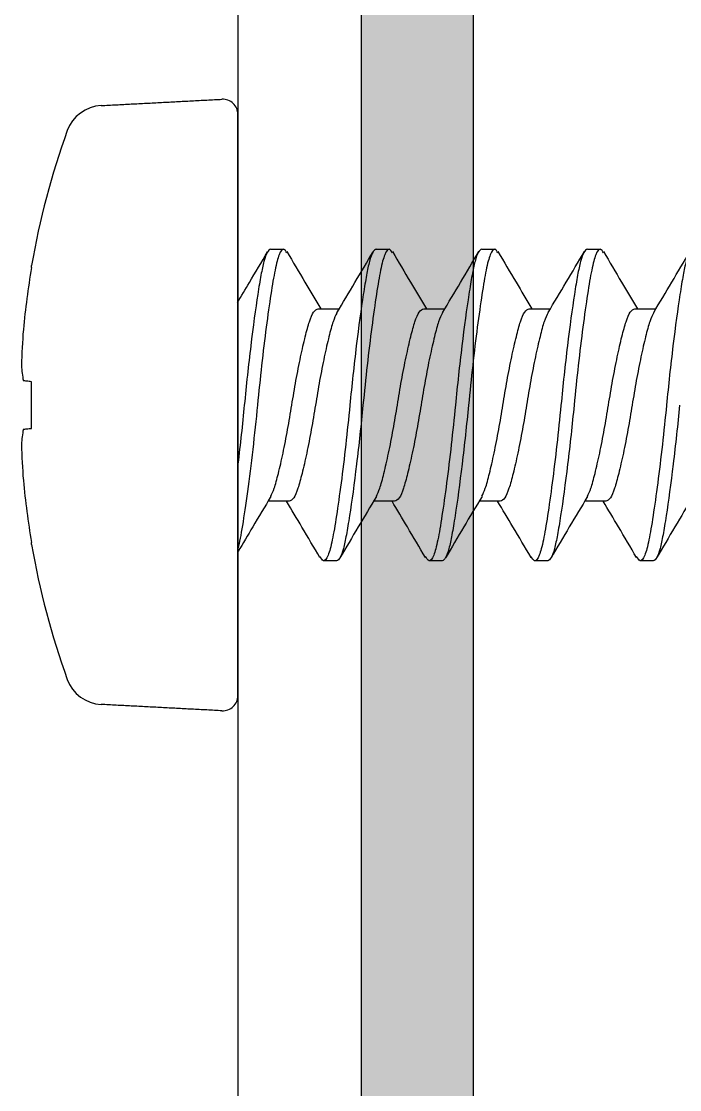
# Model space of a CAD drawing. Header units: inches. Extents: x -154 to 13, y 2 to 55.
# Drawn here: x -127.582 to -127.236, y 31.036 to 31.598 of the extents above; entities that cross this region are included whole.
import ezdxf

# ---------------------------------------------------------------- set-up
doc = ezdxf.new("R2010")
doc.units = ezdxf.units.IN
doc.header["$LTSCALE"] = 2
doc.header["$MEASUREMENT"] = 0
doc.layers.get('0').update_dxf_attribs({"linetype": 'CONTINUOUS'})
doc.layers.add('pattern', color=9, linetype='CONTINUOUS')

# ---------------------------------------------------------------- blocks, each defined once
blk = doc.blocks.new('A$C7F5B17E5')
at = {"color": 7, "lineweight": 30}
for p, q in [((0, -0.3059985900781754), (0, 0.3059985900781754)), ((-0.2172850365714112, 0.1447141449165343), (-0.2172850365714112, 0.1467837068421005)), ((-0.2172850365714112, -0.02456010607120618), (-0.2172850365714112, 0.02456292937195315)), ((-0.2172850365714112, -0.1467808835413535), (-0.2172850365714112, -0.1447113216157874))]:
    blk.add_line(p, q, dxfattribs=at)
at = {"color": 7, "lineweight": 30, "flags": 128}
for points in [[(-0.2172850365714112, 0.02456292937195315), (-0.2186369942867827, 0.02470501106394352), (-0.2199106329069593, 0.02483888868404449), (-0.2211062457618027, 0.02496455306568635), (-0.2222235395213943, 0.02508199275068534), (-0.2232625141857341, 0.02519119628082933), (-0.224223169754822, 0.02529215219790615), (-0.2251052128987112, 0.02538485133537449), (-0.225908350287483, 0.02546928681830707)], [(-0.225908350287483, -0.0254664635175601), (-0.2251052128987112, -0.02538202803462752), (-0.224223169754822, -0.0252893288971876), (-0.2232625141857341, -0.02518837298008236), (-0.2222235395213943, -0.0250791694499668), (-0.2211062457618027, -0.0249617297649678), (-0.2199106329069593, -0.02483606538332594), (-0.2186369942867827, -0.02470218776322497), (-0.2172850365714112, -0.02456010607120618)]]:
    blk.add_lwpolyline(points, dxfattribs=at)
at = {"color": 7, "lineweight": 30}
for centre, radius, start, end in [((-0.1419836664691729, 0.2753659536204651), 0.04000000000000131, 93.00000000000153, 160.2171337205841), ((-0.01600004693281676, 0.3060014116503709), 0.01600000000000011, 0, 93.00000000000153), ((0.6235890138507898, 1.411650359273153e-06), 0.853589060783586, 160.2171337205841, 170.0982627272622), ((0.6259549869404566, 3.745135545329958e-05), 0.8555612677722378, 170.2644175234565, 174.6709720479398), ((0.4989827118844232, 0.02086672188455907), 0.727258309265693, 175.3758389198771, 178.3773135000163), ((-0.09499918046796552, 0.05059096320387368), 0.1332978220649192, 183.9275134528283, 190.8630866188478), ((-0.09499918046796552, -0.05058813990312672), 0.1332978220649192, 169.1369133811522, 176.0724865471717), ((0.4989827118844232, -0.0208638985838121), 0.7272583092656941, 181.6226864999837, 184.6241610801225), ((0.6259549869404566, -3.462805470633157e-05), 0.855561267772238, 185.3290279520597, 189.7355824765435), ((0.6235890138507898, 1.411650359273153e-06), 0.8535890607835861, 189.9017372727378, 199.7828662794159), ((-0.1419836664691729, -0.2753631303197466), 0.04000000000000131, 199.7828662794159, 266.9999999999977), ((-0.01600004693281676, -0.3059985883496239), 0.01600000000000011, 266.9999999999977, 0)]:
    blk.add_arc(centre, radius, start, end, dxfattribs=at)
for points, degree in [([(-0.144077215607723, 0.3153111191657132), (-0.01683743215923528, 0.321979498798683)], 1), ([(0.03451994788926527, 0.1640014137750114), (0.04831994847049259, 0.1640014137750114)], 1), ([(0.1456400775533666, 0.1640014137750114), (0.1594400781345939, 0.1640014137750114)], 1), ([(0.2567599138875494, 0.1640014137750114), (0.2705599144687767, 0.1640014137750114)], 1), ([(0.3678800435516791, 0.1640014137750114), (0.381680044132878, 0.1640014137750114)], 1), ([(0.08452009028334828, 0.1013011755935196), (0.1066709010619604, 0.1013011755935196)], 1), ([(0.195639926617531, 0.1013011755935196), (0.2177939640255317, 0.1013011755935196)], 1), ([(0.3067600562816324, 0.1013011755935196), (0.3289187869687566, 0.1013011755935196)], 1), ([(0.4178798926158152, 0.1013011755935196), (0.4400427299221406, 0.1013011755935196)], 1), ([(0.006739953067210536, 1.411650359273153e-06), (0.004748723056167137, -0.02035933327341866), (0.002430034327204567, -0.04179643436229696), (-4.693279720413557e-08, -0.06191028799371168)], 3), ([(0.05388001757341954, -0.1012983522927726), (0.03171366030773015, -0.1012983522927726)], 1), ([(0.1649998539076023, -0.1012983522927726), (0.1428334966419129, -0.1012983522927726)], 1), ([(0.2761199835717036, -0.1012983522927726), (0.2539536263060143, -0.1012983522927726)], 1), ([(0.387239819905858, -0.1012983522927726), (0.365073755970144, -0.1012983522927726)], 1), ([(0.1038798666375556, -0.1639985904742929), (0.09007986605635665, -0.1639985904742929)], 1), ([(0.2149999963016853, -0.1639985904742929), (0.201199995720458, -0.1639985904742929)], 1), ([(0.3261198326358681, -0.1639985904742929), (0.3123198320546408, -0.1639985904742929)], 1), ([(0.4372399622999694, -0.1639985904742929), (0.4234399617187421, -0.1639985904742929)], 1), ([(-0.01683743215923528, -0.3219766754979645), (-0.144077215607723, -0.3153082958649946)], 1)]:
    blk.add_open_spline(points, degree=degree, dxfattribs=at)
for points, knots in [([(-0.0004886876879766078, 0.1079267657207907), (0.003688115914428636, 0.1148972811003972), (0.01432389521249888, 0.1326469457309685), (0.02480979235861014, 0.1504794695889728), (0.03117774649865623, 0.1613089382120592)], [0, 0, 0, 0, 0.3927125117383006, 0.9999999999999999, 0.9999999999999999, 0.9999999999999999, 0.9999999999999999]), ([(0.03451995300198973, 0.164001411650375), (0.03203874348551494, 0.1640014115730111), (0.02956501152584678, 0.1594278161610276), (0.02626540099385011, 0.1471897571600351), (0.02528510777526094, 0.1423488632855623), (0.02317827734765388, 0.1308203483002757), (0.02205062179893957, 0.1240912809575292), (0.01852337010802785, 0.1013022738572005), (0.01597788369957698, 0.08255824739207185), (0.01108177173628633, 0.04209299171033365), (0.008744801872580865, 0.0205014116054798), (0.006739953067210536, 1.411650359273153e-06)], [0, 0, 0, 0, 0.2500000000000003, 0.2500000000000003, 0.3750000000000006, 0.3750000000000006, 0.5000000000000008, 0.5000000000000008, 0.7500000000000003, 0.7500000000000003, 1, 1, 1, 1]), ([(0.05153836462440609, 0.160183192883423), (0.05046956694070559, 0.1618921341538027), (0.04778184149739673, 0.1661896405982901), (0.04341140386242159, 0.1598993113587568), (0.03906158377287738, 0.1436771276688518), (0.03470103116654855, 0.1174506414003389), (0.02980008672494705, 0.08298152871394393), (0.02489848169369679, 0.04270004972731556), (0.02197543449727846, 0.01406493332261505), (0.0205398427219734, 1.411650359273153e-06)], [0, 0, 0, 0, 0.1007062696010927, 0.2532479319888082, 0.4004708769191571, 0.5476937360385402, 0.7002353833338772, 0.8527770544573875, 1, 1, 1, 1]), ([(0.05153220469554753, 0.1615158824880751), (0.05786004985745308, 0.1507680617623492), (0.06971163452149653, 0.1306381906882876), (0.08169251199367977, 0.1106276219725686), (0.08727651177429152, 0.1013011755935196)], [0, 0, 0, 0, 0.5339239723001499, 1, 1, 1, 1]), ([(0.1040837309491849, 0.09697232226746166), (0.1104795098008822, 0.1076422489882845), (0.1233397201703212, 0.1290966340503843), (0.1360171400599768, 0.1506311314853548), (0.1423896884354861, 0.1614558598481466)], [0, 0, 0, 0, 0.4973308109248269, 1, 1, 1, 1]), ([(0.1456399546347029, 0.164001411650375), (0.1431587449821734, 0.1640014135100358), (0.14068501281875, 0.1594278195011753), (0.1373854019758198, 0.1471897615297593), (0.1364051086592895, 0.1423488678194218), (0.1342982781965532, 0.1308203532490637), (0.133170622616376, 0.1240912859966983), (0.1296433707941844, 0.1013022787748099), (0.1270978842474051, 0.08255825167732667), (0.1222017719939572, 0.04209299408192635), (0.1198648019825157, 0.02050141272961525), (0.1178599530672102, 1.411650387694863e-06)], [0, 0, 0, 0, 0.2499999999999999, 0.2499999999999999, 0.3749999999999998, 0.3749999999999998, 0.4999999999999998, 0.4999999999999998, 0.7499999999999999, 0.7499999999999999, 1, 1, 1, 1]), ([(0.162662600907737, 0.1601782062743524), (0.1615924718450117, 0.1618897020017158), (0.1589035117757192, 0.1661902521221492), (0.1545310240668698, 0.1598997598606076), (0.1501818229431819, 0.1436770048196223), (0.1458212180868372, 0.1174506588848914), (0.1409198504535709, 0.08298153642407158), (0.1360182612458232, 0.04270006772129875), (0.13309544849389, 0.01406493579877122), (0.1316599723860747, 1.411650387694863e-06)], [0, 0, 0, 0, 0.1008245538650246, 0.2533462633522516, 0.4005497356644105, 0.5477532280073536, 0.7002749224041961, 0.8527965270756613, 1, 1, 1, 1]), ([(0.1626564409789069, 0.16150911756624), (0.1689832152912345, 0.1507630052204405), (0.180833847125399, 0.1306345456340381), (0.1928127162002511, 0.1106271104983279), (0.1983963481084459, 0.1013011755935196)], [0, 0, 0, 0, 0.5338765393195261, 1, 1, 1, 1]), ([(0.215340845697483, 0.09719554635542238), (0.2217221746815028, 0.1078455848832363), (0.2345481228663004, 0.1292512893478914), (0.2472053933052507, 0.1507438525587901), (0.2535652574591722, 0.1615431621729471)], [0, 0, 0, 0, 0.4975327275666259, 1, 1, 1, 1]), ([(0.2567599525738729, 0.164001411650375), (0.2542787430930389, 0.1640014110650867), (0.251805011186832, 0.1594278152851558), (0.2485054007363203, 0.1471897560141855), (0.2475251075434244, 0.1423488620966253), (0.2454182771250544, 0.1308203470025404), (0.2442906215845824, 0.1240912796361187), (0.2407633699280893, 0.1013022725676791), (0.238217883555933, 0.08255824626836272), (0.2333217716687273, 0.04209299108843823), (0.2309848018437322, 0.02050141131068983), (0.2289799530672099, 1.411650387694863e-06)], [0, 0, 0, 0, 0.2499999999999995, 0.2499999999999995, 0.3749999999999996, 0.3749999999999996, 0.4999999999999997, 0.4999999999999997, 0.7499999999999998, 0.7499999999999998, 1, 1, 1, 1]), ([(0.2737868371910963, 0.1601729446684743), (0.2727152369503756, 0.161887137560015), (0.2700248107454399, 0.1661908968356869), (0.2656512209113089, 0.1599002192802601), (0.2613020548826626, 0.1436768697326869), (0.2569408578212631, 0.11745072282379), (0.2520400907922919, 0.082981508836113), (0.2471384385608815, 0.04270005449514258), (0.244215397488091, 0.01406493489297134), (0.2427798087202575, 1.411650387694863e-06)], [0, 0, 0, 0, 0.1009493882119062, 0.2534498118855217, 0.4006328501690255, 0.5478160142962896, 0.7003164228815963, 0.8528168552886346, 0.9999999999999999, 0.9999999999999999, 0.9999999999999999, 0.9999999999999999]), ([(0.2737809705921848, 0.1615019859819569), (0.2801066769885949, 0.1507575703261494), (0.2919562746020574, 0.1306306478712287), (0.3039330207679427, 0.1106264651709949), (0.3095161844426002, 0.1013011755935196)], [0, 0, 0, 0, 0.5338330129642694, 0.9999999999999999, 0.9999999999999999, 0.9999999999999999, 0.9999999999999999]), ([(0.3265689207812841, 0.09736724520529094), (0.332933448921608, 0.1079925896953995), (0.3457198272051016, 0.1293389756406924), (0.358352868860095, 0.1507890780938652), (0.3646977069809623, 0.1615622102862204)], [0, 0, 0, 0, 0.4977584738393815, 1, 1, 1, 1]), ([(0.3678799542065576, 0.164001411650375), (0.3653987445897258, 0.1640014130021115), (0.3629250124797068, 0.1594278186253035), (0.35962540171829, 0.1471897603838812), (0.3586451084274813, 0.1423488666305133), (0.3565382779739537, 0.1308203519513285), (0.3554106224020188, 0.1240912846752877), (0.3518833706142459, 0.1013022774852601), (0.3493378841037327, 0.08255825055361754), (0.3444417719263697, 0.04209299346003093), (0.342104801953667, 0.02050141243485371), (0.3400999530672095, 1.411650387694863e-06)], [0, 0, 0, 0, 0.2500000000000002, 0.2500000000000002, 0.3750000000000002, 0.3750000000000002, 0.5000000000000002, 0.5000000000000002, 0.7500000000000001, 0.7500000000000001, 1, 1, 1, 1]), ([(0.3849116601343212, 0.1601674080657887), (0.3838385194391094, 0.1618844389881104), (0.3811465674298802, 0.1661915767771376), (0.3767709873355614, 0.1599007075831338), (0.3724218211342816, 0.1436767519399922), (0.3680610568251552, 0.1174507476163313), (0.363160317960137, 0.08298147864785221), (0.3582581083719845, 0.04270009476387315), (0.3553353749749135, 0.01406494113258816), (0.3538999383843588, 1.411650387694863e-06)], [0, 0, 0, 0, 0.1010807256472789, 0.2535589822596352, 0.4007205168431621, 0.5478820714517666, 0.7003601994599715, 0.8528384648044753, 1, 1, 1, 1]), ([(0.3849057935354097, 0.1614944877352258), (0.3912304341353945, 0.1507517536270058), (0.4030789119625808, 0.1306264919821132), (0.4150534250797477, 0.1106256826531506), (0.420636020776783, 0.1013011755935196)], [0, 0, 0, 0, 0.5337935127389503, 1, 1, 1, 1]), ([(0.4377550496829485, 0.09747023151557244), (0.4441018871407323, 0.108068602119161), (0.4568470894722907, 0.1293513872269187), (0.4694543845609189, 0.1507611927523413), (0.4757835170415206, 0.1615093742299365)], [0, 0, 0, 0, 0.4979785563746517, 0.9999999999999999, 0.9999999999999999, 0.9999999999999999, 0.9999999999999999]), ([(0.4789999521456991, 0.164001411650375), (0.4765187427005912, 0.1640014105571339), (0.4740450108477887, 0.1594278144092556), (0.4707454004787905, 0.1471897548683074), (0.4697651073116162, 0.1423488609077168), (0.4676582769024265, 0.1308203457048336), (0.4665306213702252, 0.1240912783147081), (0.4630033697481508, 0.1013022712781577), (0.460457883412289, 0.08255824514462518), (0.4555617716011398, 0.04209299046651438), (0.4532248018149119, 0.02050141101592828), (0.4512199530672092, 1.411650359273153e-06)], [0, 0, 0, 0, 0.2499999999999994, 0.2499999999999994, 0.3749999999999996, 0.3749999999999996, 0.4999999999999998, 0.4999999999999998, 0.7499999999999999, 0.7499999999999999, 1, 1, 1, 1]), ([(0.03459914697435806, -0.09598294786344752), (0.03581128541901535, -0.09354805578185221), (0.0384914627935018, -0.0881642296231604), (0.04257545396754381, -0.07242543277739344), (0.04748148519968254, -0.05128154882173419), (0.0523778521817917, -0.02638482901018335), (0.05674006881270088, -1.170401347394545e-06), (0.06110177061080435, 0.02639815676941737), (0.0659997308597724, 0.05124605050419007), (0.07089826219336715, 0.07256844642260774), (0.07525995097009286, 0.08862316160464445), (0.07962167862677916, 0.09924941294424627), (0.08286738958707929, 0.10060892067564), (0.08452009028334828, 0.1013011755935196)], [0, 0, 0, 0, 0.07497348567682217, 0.16577499119888, 0.2599786719410389, 0.3541825427515214, 0.4449840547327721, 0.5357855667140227, 0.6299892573174012, 0.724193118266683, 0.8149946237887408, 0.9057961359406439, 0.9999999999999999, 0.9999999999999999, 0.9999999999999999, 0.9999999999999999]), ([(0.1457192766384594, -0.09598260870070874), (0.1469312829797502, -0.09354780592597933), (0.1496112331829806, -0.08816404680804624), (0.1536956787953727, -0.07242544435014509), (0.1586016755578328, -0.0512815785795766), (0.16349762658038, -0.02638480019685119), (0.1678598371078124, -1.142410766874491e-06), (0.1722219651438479, 0.02639812888857307), (0.1771199622991446, 0.05124602220836039), (0.1820179084987785, 0.07256849390144282), (0.1863801862467085, 0.0886231399133095), (0.1907418451279739, 0.09924940970468299), (0.193987338346119, 0.1006089200133005), (0.195639926617531, 0.1013011755935196)], [0, 0, 0, 0, 0.07497054948110611, 0.1657725149401851, 0.2599764983780062, 0.3541804916770785, 0.4449822954221284, 0.535784267340409, 0.6299882606394814, 0.7241922440773025, 0.8149942095363815, 0.9057960134520844, 1, 1, 1, 1]), ([(0.2568394063025892, -0.09598291119722546), (0.2580514249947896, -0.09354802703670373), (0.2607313468791972, -0.08816419971653033), (0.2648154462768844, -0.07242543303051718), (0.2697214463919124, -0.05128154912473804), (0.274617810745923, -0.02638482756698579), (0.2789800677097389, -1.175653650875574e-06), (0.2833416128326007, 0.02639819397789722), (0.2882401930556284, 0.05124598830666116), (0.2931381043307226, 0.07256847686873868), (0.2974999501910816, 0.08862315637223617), (0.3018616359553334, 0.09924941430968204), (0.3051073526602295, 0.1006089211363275), (0.3067600562816324, 0.1013011755935196)], [0, 0, 0, 0, 0.07497304646023233, 0.1657745950962203, 0.2599783205677136, 0.354182236107621, 0.4449837912028048, 0.5357853462979886, 0.6299892618378958, 0.7241929873093892, 0.8149945359453772, 0.9057960912112135, 1, 1, 1, 1]), ([(0.3679589493067965, -0.095983864519539), (0.3691710348119273, -0.09354871411260035), (0.3718509394637977, -0.08816462951132564), (0.3759356606223321, -0.07242547275880895), (0.3808416721085166, -0.05128157673756562), (0.3857374596960312, -0.02638476402741219), (0.3901002980983321, -1.208616666303897e-06), (0.394461796607402, 0.02639816698639663), (0.3993599657522395, 0.05124601590667055), (0.4042578648680148, 0.07256849552150868), (0.4086201547696646, 0.08862313948851863), (0.4129818104674143, 0.09924940981552766), (0.4162273041221169, 0.100608920050675), (0.4178798926158152, 0.1013011755935196)], [0, 0, 0, 0, 0.07498097184775288, 0.1657819142352143, 0.2599848362706612, 0.3541877681672482, 0.4449887170138384, 0.5357894976890927, 0.6299924295856798, 0.7241953516211267, 0.8149962940085881, 0.9057970748544936, 0.9999999999999999, 0.9999999999999999, 0.9999999999999999, 0.9999999999999999]), ([(0.1041916763688562, 0.09687718253319133), (0.1028484823116855, 0.09419786938859431), (0.1000370451677384, 0.08858980370744973), (0.09582395309854519, 0.07244775358564937), (0.09091831884913404, 0.0512790991233345), (0.0860224297215666, 0.02638895059247659), (0.08165961756321849, 3.672763810413926e-06), (0.07729811205410897, -0.0263952434202821), (0.07239994485317425, -0.0512432199210906), (0.0675020452142121, -0.07256566519846785), (0.06313975544759387, -0.08862031802898684), (0.05877809971448755, -0.09924658603431169), (0.05553260606467347, -0.100606096587839), (0.05388001757341954, -0.1012983522927726)], [0, 0, 0, 0, 0.08240116291739362, 0.1724737307295068, 0.2659209886547582, 0.3593682563620471, 0.4494408305814714, 0.539513237978583, 0.6329605056858719, 0.7264077636111234, 0.8164803314232365, 0.9065527389896256, 1, 1, 1, 1]), ([(0.2154435111781652, 0.09717835905398431), (0.2140560020697535, 0.09441685816393885), (0.2112001550983109, 0.08873298632083504), (0.2069440472381245, 0.07245388556673049), (0.2020385773143971, 0.05127739009860477), (0.1971420702496403, 0.02638944654343334), (0.1927798501706093, 3.525881353994009e-06), (0.1884182952094875, -0.02639523860834458), (0.1835197177185819, -0.05124320098518353), (0.1786218057081328, -0.07256564431828849), (0.174259960037574, -0.08862033549671366), (0.1698982742235842, -0.09924659037606887), (0.1666525575255378, -0.1006060976220482), (0.1649998539076023, -0.1012983522927726)], [0, 0, 0, 0, 0.08488382562394763, 0.1747125225037666, 0.2679069451479479, 0.361101555824142, 0.4509302590939457, 0.5407589623637633, 0.6339535730399575, 0.7271479956841389, 0.8169766925639578, 0.9068053960025927, 1, 1, 1, 1]), ([(0.3266663063229487, 0.09741276634609619), (0.3252443823844828, 0.09458741682830407), (0.3223541227733904, 0.08884449811266393), (0.3180637184696593, 0.07245855078660668), (0.3131583743700048, 0.05127615168781574), (0.308262247671621, 0.02638974523857485), (0.3039000825491485, 3.406734478517137e-06), (0.2995379424022531, -0.0263951495375494), (0.2946399486101541, -0.05124324142012426), (0.2897420015053171, -0.07256565967138329), (0.2853797239910421, -0.08862031947812454), (0.2810180650485847, -0.09924658565613242), (0.2777725718388524, -0.100606096460254), (0.2761199835717036, -0.1012983522927726)], [0, 0, 0, 0, 0.08680673195581935, 0.1764468439932225, 0.2694454436054913, 0.3624440529528321, 0.4520840053454031, 0.5417241237593686, 0.6347227331067095, 0.7277213327189782, 0.8173614447563814, 0.907001397317431, 1, 1, 1, 1]), ([(0.437844221986154, 0.09754420566100919), (0.4364027407463027, 0.0946831113292177), (0.4334926701325799, 0.08890711764446735), (0.4291839186807351, 0.07246108430375386), (0.4242785714350816, 0.05127542853138323), (0.4193820203453811, 0.02638995237357733), (0.4150198512986663, 3.38774763974925e-06), (0.4106581368084505, -0.02639516430345168), (0.4057601800840871, -0.05124327328901757), (0.400861647801861, -0.0725656112740154), (0.3964999592700167, -0.08862034141033348), (0.3921382315491826, -0.09924658883285531), (0.3888925205976648, -0.1006060971013909), (0.387239819905858, -0.1012983522927726)], [0, 0, 0, 0, 0.0878817370955166, 0.1774161560591601, 0.2703052747030887, 0.3631945807630391, 0.4527290060957388, 0.5422634314284425, 0.6351525597959826, 0.7280418561323401, 0.8175762750959835, 0.9071107005969563, 1, 1, 1, 1]), ([(0.0205399530672139, 1.411650359273153e-06), (0.01904280648381018, -0.01530722649228267), (0.0173637184979043, -0.03121368894305476), (0.0138089367380303, -0.06223791625835418), (0.01193589954084473, -0.0773255226027203), (0.00824165103017549, -0.1046021440829037), (0.006423959758450337, -0.1167671659169542), (0.00306798848552603, -0.1369011558904702), (0.00163752004732487, -0.1447885846935293), (-4.693279720413557e-08, -0.1509476247039885)], [0, 0, 0, 0, 0.2500000000000001, 0.2500000000000001, 0.5000000000000001, 0.5000000000000001, 0.7500000000000001, 0.7500000000000001, 1, 1, 1, 1]), ([(0.1178599718048758, 1.411650387694863e-06), (0.1164245345444783, -0.01406218863435527), (0.1135017997834495, -0.04269748642865068), (0.1085996007083168, -0.08297775911900374), (0.1036988220723742, -0.1174512317599152), (0.09933820134193638, -0.1436620602302838), (0.09498849688412747, -0.1599429080372801), (0.09045736683407313, -0.1662582983508258), (0.0876130548511469, -0.1616177337125322), (0.0863871353817558, -0.1596176160836791)], [0, 0, 0, 0, 0.1450695821838287, 0.2953803153264887, 0.4456909130851336, 0.5907605144060556, 0.7358300959865637, 0.8861408205212167, 1, 1, 1, 1]), ([(0.1316599530672136, 1.411650387694863e-06), (0.1296551041841667, -0.02049858909894908), (0.1273181342160683, -0.0420901700851033), (0.1224220220478003, -0.08255542711883379), (0.1198765355416072, -0.1012994540307233), (0.1163492837579554, -0.1240884612169424), (0.1152216281870153, -0.1308175284958253), (0.1131147977345677, -0.1423460431879704), (0.1121345044468001, -0.1471869369464827), (0.108834893695132, -0.1594249952201068), (0.1063611615915079, -0.1639985896407978), (0.1038799519788824, -0.163998588349628)], [0, 0, 0, 0, 0.2500000000000006, 0.2500000000000006, 0.500000000000001, 0.500000000000001, 0.6250000000000009, 0.6250000000000009, 0.7500000000000008, 0.7500000000000008, 1, 1, 1, 1]), ([(0.2289798081390302, 1.411650387694863e-06), (0.2275443418214422, -0.01406219536458764), (0.2246215490035866, -0.04269749601409956), (0.2197198073766913, -0.0829776540734457), (0.2148190210884309, -0.1174516980481002), (0.2104579864171683, -0.1436604178193335), (0.206108186642183, -0.1599490965923707), (0.2015546306854503, -0.166268901708051), (0.1986877068554804, -0.1615792861939411), (0.1974392124986935, -0.1595370420144633)], [0, 0, 0, 0, 0.1447664666928839, 0.2947630215565245, 0.4447595529895584, 0.5895261428579324, 0.7342926089487524, 0.8842891552223582, 1, 1, 1, 1]), ([(0.2427799530672132, 1.411650387694863e-06), (0.2407751042941015, -0.02049858797481363), (0.2384381344737392, -0.04209016771348217), (0.2335420225956, -0.08255542283357897), (0.2309965362277921, -0.1012994491131423), (0.2274692845753918, -0.1240884561777733), (0.2263416290359146, -0.1308175235470372), (0.2242347986186246, -0.1423460386541109), (0.2232545054287982, -0.1471869325767869), (0.2199548949880068, -0.1594249918799591), (0.2174811630881663, -0.1639985877037731), (0.2149999536115956, -0.163998588349628)], [0, 0, 0, 0, 0.2500000000000004, 0.2500000000000004, 0.5000000000000009, 0.5000000000000009, 0.6250000000000009, 0.6250000000000009, 0.7500000000000009, 0.7500000000000009, 1, 1, 1, 1]), ([(0.3400999378031315, 1.411650387694863e-06), (0.3386644609318239, -0.01406219673545195), (0.3357416466252232, -0.04269750017617469), (0.3308400694005513, -0.08297764683457842), (0.3259386564349427, -0.1174517706264595), (0.3215782152347515, -0.1436600610542627), (0.3172284005871404, -0.1599505036685258), (0.3126690216581096, -0.1662713423689723), (0.3097972970614649, -0.1615704914915028), (0.308543795675746, -0.1595185805610839)], [0, 0, 0, 0, 0.1446971471120177, 0.2946218780336043, 0.4445466971528796, 0.5892438633528526, 0.733941009863091, 0.8838658438158109, 0.9999999999999999, 0.9999999999999999, 0.9999999999999999, 0.9999999999999999]), ([(0.3538999530671845, 1.411650387694863e-06), (0.3518951041553464, -0.02049858939371063), (0.3495581341485092, -0.04209017070699872), (0.3446620219041563, -0.08255542824257134), (0.3421165353616971, -0.1012994553202731), (0.3385892835435982, -0.1240884625383529), (0.3374616279643874, -0.1308175297935605), (0.3353547975027595, -0.1423460443769073), (0.3343745041892987, -0.1471869380923607), (0.3310748933560888, -0.1594249960959786), (0.3286011611990318, -0.1639985901487222), (0.3261199515507371, -0.163998588349628)], [0, 0, 0, 0, 0.2500000000000002, 0.2500000000000002, 0.5000000000000003, 0.5000000000000003, 0.6250000000000001, 0.6250000000000001, 0.7499999999999999, 0.7499999999999999, 1, 1, 1, 1]), ([(0.4512200674672613, 1.411650359273153e-06), (0.4497844749451474, -0.01406219031953526), (0.4468614262281392, -0.04269747022048875), (0.4419598329174335, -0.08297768899599589), (0.4370588441367715, -0.1174515690936602), (0.4326984516007997, -0.1436608443247707), (0.4283480314296071, -0.1599475498134524), (0.4238003511560464, -0.1662662470937022), (0.4209390547642897, -0.1615888818798652), (0.4196961916337614, -0.1595571717819411)], [0, 0, 0, 0, 0.1448421884345209, 0.2949170928018706, 0.4449919737263748, 0.5898340771352178, 0.734676264967369, 0.8847511607401978, 1, 1, 1, 1]), ([(0.4650199530672126, 1.411650359273153e-06), (0.4630151042652813, -0.02049858826957518), (0.4606781344061801, -0.04209016833540602), (0.455782022451956, -0.08255542395731652), (0.4532365360478536, -0.1012994504026636), (0.4497092843610346, -0.1240884574992123), (0.4485816288133151, -0.1308175248447725), (0.4464747983868165, -0.1423460398430194), (0.4454945051712969, -0.1471869337226366), (0.442194894648992, -0.1594249927558309), (0.4397211626956903, -0.1639985882116974), (0.4372399531834503, -0.163998588349628)], [0, 0, 0, 0, 0.2500000000000003, 0.2500000000000003, 0.5000000000000007, 0.5000000000000007, 0.6250000000000003, 0.6250000000000003, 0.7500000000000001, 0.7500000000000001, 1, 1, 1, 1]), ([(0.03474639860661455, -0.09622687004564057), (0.02832337668263563, -0.1069261016726983), (0.01670646980068113, -0.1262771141696959), (0.005277396509484333, -0.1457219157963294), (0.0001674913984288651, -0.1544156295108081)], [0, 0, 0, 0, 0.5529029361491841, 0.9999999999999999, 0.9999999999999999, 0.9999999999999999, 0.9999999999999999]), ([(0.1458665282707443, -0.0962266408816248), (0.139445539557272, -0.1069265806584241), (0.1265240549328155, -0.1284589510578229), (0.1138115936306576, -0.1500961186817875), (0.1074162524515998, -0.1609812703306233)], [0, 0, 0, 0, 0.4969234495940454, 1, 1, 1, 1]), ([(0.2569863646048987, -0.0962269342115718), (0.2505654686192145, -0.1069265786871796), (0.2376442480557728, -0.1284582257544713), (0.2249321096470283, -0.1500951381929241), (0.2185369687755951, -0.1609800970108353)], [0, 0, 0, 0, 0.4969264284421295, 1, 1, 1, 1]), ([(0.3681059076091344, -0.09622773170237053), (0.361685241811756, -0.106927082374213), (0.3487645261847661, -0.1284580686904775), (0.3360524705875889, -0.1500945110595211), (0.3296573917696719, -0.1609791986878832)], [0, 0, 0, 0, 0.4969280326823635, 1, 1, 1, 1]), ([(0.4792251572833948, -0.0962290516871036), (0.4728047043321055, -0.1069280611602466), (0.4598844863767511, -0.1284582452996545), (0.4471727161266017, -0.1500942060586254), (0.4407778147637202, -0.1609785936948782)], [0, 0, 0, 0, 0.496930699890143, 0.9999999999999999, 0.9999999999999999, 0.9999999999999999, 0.9999999999999999]), ([(0.08638918869138479, -0.1607088218112978), (0.0800757521112132, -0.1499713702023229), (0.06837327059633935, -0.1300686076774724), (0.05655487392562009, -0.1103697596658009), (0.05111244954460403, -0.1012983522927726)], [0, 0, 0, 0, 0.539495539654358, 0.9999999999999999, 0.9999999999999999, 0.9999999999999999, 0.9999999999999999]), ([(0.197441852468188, -0.1605865032243372), (0.1911126976876005, -0.1498166660920361), (0.1794404024208234, -0.129954816707496), (0.1676391509665791, -0.110296976684694), (0.1622369791578819, -0.1012983522927726)], [0, 0, 0, 0, 0.5422373779895908, 1, 1, 1, 1]), ([(0.3085473156350531, -0.1605596268681353), (0.3022017444278049, -0.1497564390760857), (0.2905435649291803, -0.1299086588963263), (0.2787414624478401, -0.110254645539797), (0.2733632687508418, -0.1012983522927726)], [0, 0, 0, 0, 0.544302067747909, 0.9999999999999999, 0.9999999999999999, 0.9999999999999999, 0.9999999999999999]), ([(0.4197008849128849, -0.1606215011533578), (0.413340542814808, -0.1497899453425049), (0.4016792857886173, -0.1299310204047543), (0.3898599742493047, -0.1102464597777981), (0.3844872117042542, -0.1012983522927726)], [0, 0, 0, 0, 0.5454250844308739, 1, 1, 1, 1])]:
    blk.add_open_spline(points, degree=3, knots=knots, dxfattribs=at)

msp = doc.modelspace()

# ---------------------------------------------------------------- hatches: boundary and pattern name
at = {"layer": 'pattern'}
h = msp.add_hatch(color=256, dxfattribs=at)
edge = h.paths.add_edge_path()
edge.add_arc((-126.1847495167576, 31.69759182681777), 1.684886282265567, 68.56365741872955, 130.6614523945453)
edge.add_arc((-127.1671626735284, 32.84130803663528), 0.1771653600801917, 130.6614523945442, 180)
edge.add_line((-127.3443280236747, 32.84130806101398), (-127.3443280236747, 32.44090064707474))
edge.add_arc((-127.2852729135685, 32.44090060240958), 0.05905512004010594, 180, 280.000845901456)
edge.add_line((-127.2750172354742, 32.38274270372587), (-126.545613456601, 32.51136759528951))
edge.add_arc((-126.5341954732523, 32.44661847988787), 0.06574803360001429, -79.99915409854401, 100.00084590145929, ccw=False)
edge.add_line((-126.5227774996732, 32.38186946045236), (-127.2955285891817, 32.24560097694352))
edge.add_arc((-127.2852729135685, 32.1874430556617), 0.05905512004011736, 100.0008459014627, 180)
edge.add_line((-127.3443280236747, 32.18744303359466), (-127.3443280236747, 30.72770015662329))
edge.add_arc((-127.2557453536086, 30.72770021434603), 0.08858267999999775, 180, 360)
edge.add_line((-127.1671626713013, 30.72770015662329), (-127.1671626713013, 30.81628286947624))
edge.add_line((-127.1671626713013, 30.81628286947624), (-127.1081075416214, 30.81628286947624))
edge.add_line((-127.1081075416214, 30.81628286947624), (-127.1081075416214, 30.72770015662329))
edge.add_arc((-127.2557453536086, 30.72770021434603), 0.1476378000000112, -180, 0, ccw=False)
edge.add_line((-127.4033831900208, 30.72770015662329), (-127.4033831900208, 32.18744303359466))
edge.add_arc((-127.2692495185919, 32.18161108381439), 0.1342603587750509, 101.28749644352678, 177.5104152414175, ccw=False)
edge.add_arc((-127.2599985661685, 32.45268633772777), 0.1438681461350653, 184.6989586481841, 255.7021659091282, ccw=False)
edge.add_line((-127.4033831900208, 32.44090064707474), (-127.4033831900208, 32.84130806101398))
edge.add_arc((-127.1671626735284, 32.84130803663528), 0.2362205264263245, 130.6614523945442, 180, ccw=False)
edge.add_arc((-126.1847495167576, 31.69759182681777), 1.743941402265568, 68.56365741872952, 130.6614523945453, ccw=False)
edge.add_line((-125.5473959844844, 33.32089461613612), (-125.5689786891832, 33.26592487605886))

# ---------------------------------------------------------------- linework, layer by layer
at = {"color": 7, "lineweight": 30}
for p, q in [((-127.4682806823962, 32.84078153374628), (-127.4682806823962, 30.72717465601043)), ((-127.4033831900208, 32.18744303359466), (-127.4033831900208, 30.72770015662329)), ((-127.3443280236747, 30.72770015662329), (-127.3443280236747, 32.18744303359466))]:
    msp.add_line(p, q, dxfattribs=at)

# ---------------------------------------------------------------- block references
at = {"layer": 'pattern', "xscale": 0.5, "yscale": 0.5, "zscale": 0.5}
msp.add_blockref('A$C7F5B17E5', (-127.4682806823962, 31.39623215570047), dxfattribs=at)

doc.saveas('drawing.dxf')
